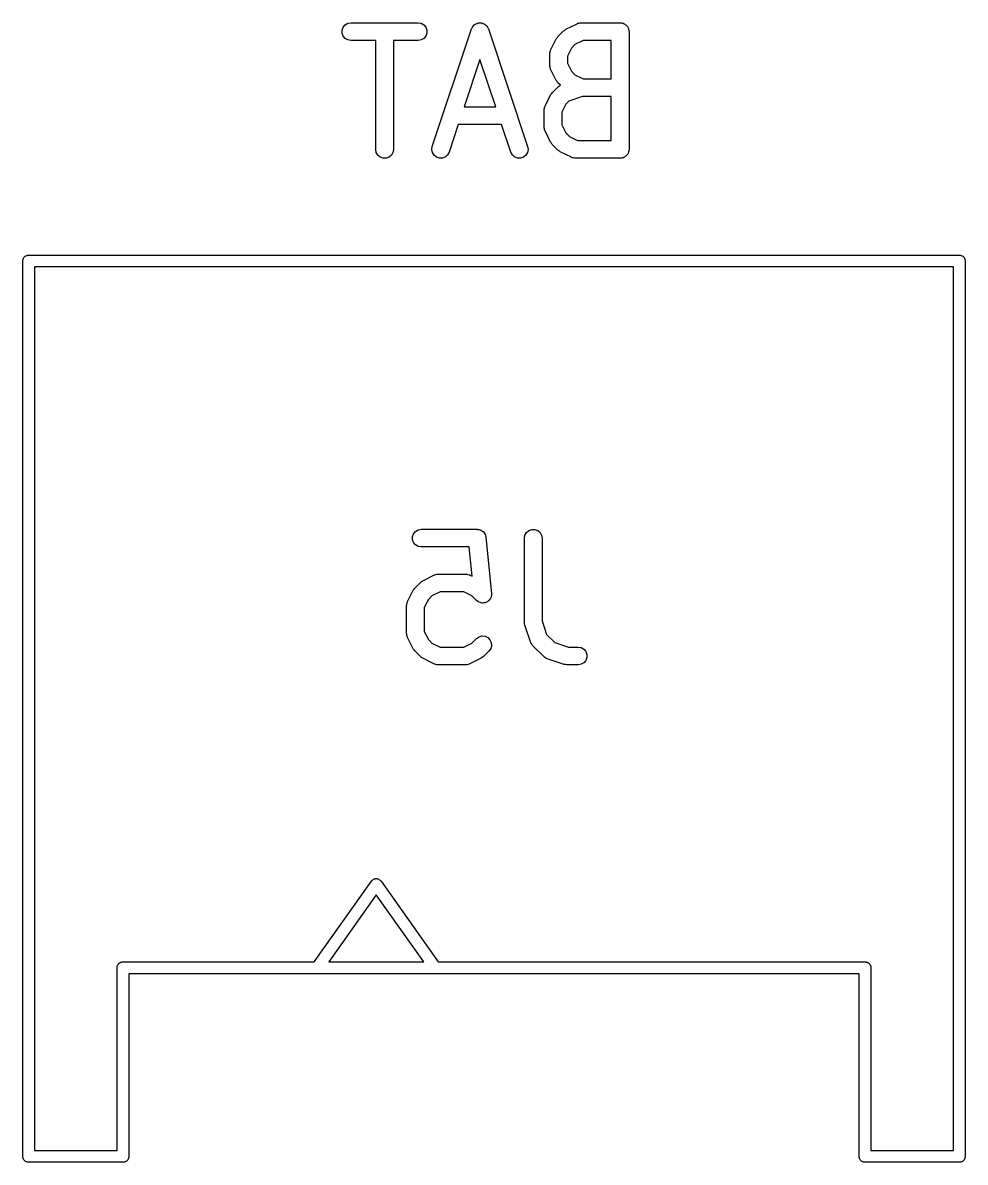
# Model space of a CAD drawing. Extents: x 109.2 to 170.1, y -93 to -55.4.
# Drawn here: x 139.51 to 147.51, y -66.75 to -57.08 of the extents above; entities that cross this region are included whole.
import ezdxf

# ---------------------------------------------------------------- set-up
doc = ezdxf.new("R2010")
doc.units = 0
doc.header["$MEASUREMENT"] = 0
doc.layers.add('BLACK', color=7, linetype='CONTINUOUS')

msp = doc.modelspace()

# ---------------------------------------------------------------- linework, layer by layer
at = {"layer": 'BLACK', "linetype": 'CONTINUOUS'}
for p, q in [((142.222, -57.1394), (142.231, -57.1149)), ((142.222, -57.1654), (142.222, -57.1394)), ((142.231, -57.1149), (142.248, -57.0949)), ((142.248, -57.0949), (142.27, -57.0819)), ((142.27, -57.0819), (142.296, -57.0774)), ((142.296, -57.0774), (142.867, -57.0774)), ((142.867, -57.0774), (142.893, -57.0819)), ((142.893, -57.0819), (142.915, -57.0949)), ((142.915, -57.0949), (142.932, -57.1149)), ((142.932, -57.1149), (142.941, -57.1394)), ((142.941, -57.1394), (142.941, -57.1654)), ((142.986, -58.1287), (143.32, -57.1287)), ((143.32, -57.1287), (143.321, -57.1268)), ((143.321, -57.1248), (143.327, -57.1154)), ((143.321, -57.1268), (143.321, -57.1248)), ((143.327, -57.1154), (143.332, -57.1058)), ((143.332, -57.1058), (143.334, -57.1044)), ((143.334, -57.1044), (143.335, -57.1026)), ((143.335, -57.1026), (143.343, -57.0958)), ((143.343, -57.0958), (143.352, -57.0885)), ((143.352, -57.0885), (143.354, -57.0877)), ((143.354, -57.0877), (143.355, -57.0864)), ((143.355, -57.0864), (143.366, -57.0829)), ((143.366, -57.0829), (143.376, -57.0789)), ((143.376, -57.0789), (143.378, -57.0788)), ((143.378, -57.0788), (143.38, -57.0782)), ((143.38, -57.0782), (143.391, -57.0785)), ((143.391, -57.0785), (143.402, -57.0782)), ((143.402, -57.0782), (143.404, -57.0788)), ((143.404, -57.0788), (143.406, -57.0789)), ((143.406, -57.0789), (143.416, -57.0829)), ((143.416, -57.0829), (143.427, -57.0864)), ((143.427, -57.0864), (143.428, -57.0877)), ((143.428, -57.0877), (143.43, -57.0885)), ((143.43, -57.0885), (143.438, -57.0958)), ((143.438, -57.0958), (143.447, -57.1026)), ((143.447, -57.1026), (143.448, -57.1044)), ((143.448, -57.1044), (143.45, -57.1058)), ((143.45, -57.1058), (143.455, -57.1154)), ((143.455, -57.1154), (143.461, -57.1248)), ((143.461, -57.1248), (143.461, -57.1268)), ((143.461, -57.1268), (143.462, -57.1287)), ((143.462, -57.1287), (143.795, -58.1287)), ((144.052, -57.1946), (144.1, -57.147)), ((144.1, -57.147), (144.11, -57.1401)), ((144.11, -57.1401), (144.119, -57.1329)), ((144.119, -57.1329), (144.215, -57.0853)), ((144.215, -57.0853), (144.219, -57.0841)), ((144.219, -57.0841), (144.222, -57.0819)), ((144.222, -57.0819), (144.231, -57.0804)), ((144.231, -57.0804), (144.24, -57.0779)), ((144.24, -57.0779), (144.244, -57.0781)), ((144.244, -57.0781), (144.248, -57.0774)), ((144.248, -57.0774), (144.581, -57.0774)), ((144.581, -57.0774), (144.588, -57.0785)), ((144.588, -57.0785), (144.594, -57.0785)), ((144.594, -57.0785), (144.601, -57.0808)), ((144.601, -57.0808), (144.607, -57.0819)), ((144.607, -57.0819), (144.613, -57.0852)), ((144.613, -57.0852), (144.619, -57.0874)), ((144.619, -57.0874), (144.624, -57.0916)), ((144.624, -57.0916), (144.63, -57.0949)), ((144.63, -57.0949), (144.634, -57.1)), ((144.634, -57.1), (144.639, -57.1042)), ((144.639, -57.1042), (144.642, -57.1099)), ((144.642, -57.1099), (144.646, -57.1149)), ((144.646, -57.1149), (144.649, -57.121)), ((144.649, -57.121), (144.652, -57.1267)), ((144.652, -57.1267), (144.653, -57.1332)), ((144.653, -57.1332), (144.655, -57.1394)), ((144.655, -57.1394), (144.655, -57.1459)), ((144.655, -57.1459), (144.656, -57.1524)), ((144.656, -57.1524), (144.656, -58.1524)), ((142.231, -57.1899), (142.222, -57.1654)), ((142.248, -57.2098), (142.231, -57.1899)), ((142.27, -57.2229), (142.248, -57.2098)), ((142.296, -57.2274), (142.27, -57.2229)), ((142.506, -57.2274), (142.296, -57.2274)), ((142.506, -58.1524), (142.506, -57.2274)), ((142.867, -57.2274), (142.656, -57.2274)), ((142.656, -57.2274), (142.656, -58.1524)), ((142.893, -57.2229), (142.867, -57.2274)), ((142.915, -57.2098), (142.893, -57.2229)), ((142.932, -57.1899), (142.915, -57.2098)), ((142.941, -57.1654), (142.932, -57.1899)), ((143.991, -57.3093), (144.038, -57.2141)), ((144.038, -57.2141), (144.045, -57.2044)), ((144.045, -57.2044), (144.052, -57.1946)), ((144.197, -57.2616), (144.167, -57.292)), ((144.266, -57.2274), (144.197, -57.2616)), ((144.506, -57.2274), (144.266, -57.2274)), ((144.506, -57.5536), (144.506, -57.2274)), ((143.983, -57.3343), (143.986, -57.3259)), ((143.983, -57.3386), (143.983, -57.3343)), ((143.983, -57.3429), (143.983, -57.3386)), ((143.983, -57.4381), (143.983, -57.3429)), ((143.986, -57.3259), (143.987, -57.3172)), ((143.987, -57.3172), (143.989, -57.3135)), ((143.989, -57.3135), (143.991, -57.3093)), ((144.167, -57.292), (144.133, -57.3606)), ((143.391, -57.3895), (143.257, -57.7917)), ((143.525, -57.7917), (143.391, -57.3895)), ((143.983, -57.4424), (143.983, -57.4381)), ((143.983, -57.4467), (143.983, -57.4424)), ((143.986, -57.4551), (143.983, -57.4467)), ((143.987, -57.4637), (143.986, -57.4551)), ((144.133, -57.3606), (144.133, -57.4204)), ((144.133, -57.4204), (144.167, -57.4889)), ((143.989, -57.4675), (143.987, -57.4637)), ((143.991, -57.4716), (143.989, -57.4675)), ((144.038, -57.5669), (143.991, -57.4716)), ((144.167, -57.4889), (144.197, -57.5193)), ((144.197, -57.5193), (144.266, -57.5536)), ((144.005, -57.6708), (144.052, -57.6232)), ((144.045, -57.5765), (144.038, -57.5669)), ((144.052, -57.5864), (144.045, -57.5765)), ((144.074, -57.6081), (144.052, -57.5864)), ((144.052, -57.6232), (144.056, -57.6207)), ((144.056, -57.6207), (144.059, -57.6174)), ((144.059, -57.6174), (144.066, -57.6133)), ((144.066, -57.6133), (144.074, -57.6082)), ((144.074, -57.6082), (144.074, -57.6081)), ((144.266, -57.5536), (144.506, -57.5536)), ((143.943, -57.7855), (143.991, -57.6903)), ((143.991, -57.6903), (143.998, -57.6806)), ((143.998, -57.6806), (144.005, -57.6708)), ((144.146, -57.7417), (144.119, -57.7682)), ((144.26, -57.7036), (144.146, -57.7417)), ((144.506, -57.7036), (144.26, -57.7036)), ((144.506, -58.0774), (144.506, -57.7036)), ((143.257, -57.7917), (143.525, -57.7917)), ((143.935, -57.8105), (143.938, -57.8021)), ((143.936, -57.8148), (143.935, -57.8105)), ((143.935, -57.819), (143.936, -57.8148)), ((143.935, -57.9619), (143.935, -57.819)), ((143.938, -57.8021), (143.94, -57.7934)), ((143.94, -57.7934), (143.942, -57.7896)), ((143.942, -57.7896), (143.943, -57.7855)), ((144.119, -57.7682), (144.085, -57.8368)), ((144.085, -57.8368), (144.085, -57.9442)), ((143.207, -57.9417), (143.129, -58.1761)), ((143.575, -57.9417), (143.207, -57.9417)), ((143.653, -58.1761), (143.575, -57.9417)), ((143.936, -57.9662), (143.935, -57.9619)), ((143.935, -57.9705), (143.936, -57.9662)), ((143.938, -57.9789), (143.935, -57.9705)), ((143.94, -57.9876), (143.938, -57.9789)), ((143.942, -57.9913), (143.94, -57.9876)), ((143.943, -57.9954), (143.942, -57.9913)), ((143.991, -58.0907), (143.943, -57.9954)), ((144.085, -57.9442), (144.119, -58.0127)), ((144.119, -58.0127), (144.15, -58.0431)), ((142.983, -58.1544), (142.986, -58.1287)), ((143.795, -58.1287), (143.799, -58.1544)), ((143.998, -58.1003), (143.991, -58.0907)), ((144.005, -58.1102), (143.998, -58.1003)), ((144.052, -58.1578), (144.005, -58.1102)), ((144.15, -58.0431), (144.218, -58.0774)), ((144.218, -58.0774), (144.506, -58.0774)), ((142.511, -58.178), (142.506, -58.1524)), ((142.524, -58.2006), (142.511, -58.178)), ((142.544, -58.2173), (142.524, -58.2006)), ((142.568, -58.2262), (142.544, -58.2173)), ((142.594, -58.2262), (142.568, -58.2262)), ((142.619, -58.2173), (142.594, -58.2262)), ((142.639, -58.2006), (142.619, -58.2173)), ((142.652, -58.178), (142.639, -58.2006)), ((142.656, -58.1524), (142.652, -58.178)), ((142.988, -58.1799), (142.983, -58.1544)), ((143.002, -58.2021), (142.988, -58.1799)), ((143.022, -58.2183), (143.002, -58.2021)), ((143.047, -58.2266), (143.022, -58.2183)), ((143.073, -58.2259), (143.047, -58.2266)), ((143.097, -58.2163), (143.073, -58.2259)), ((143.116, -58.199), (143.097, -58.2163)), ((143.129, -58.1761), (143.116, -58.199)), ((143.666, -58.199), (143.653, -58.1761)), ((143.685, -58.2163), (143.666, -58.199)), ((143.709, -58.2259), (143.685, -58.2163)), ((143.735, -58.2266), (143.709, -58.2259)), ((143.76, -58.2183), (143.735, -58.2266)), ((143.78, -58.2021), (143.76, -58.2183)), ((143.794, -58.1799), (143.78, -58.2021)), ((143.799, -58.1544), (143.794, -58.1799)), ((144.062, -58.1647), (144.052, -58.1578)), ((144.072, -58.1718), (144.062, -58.1647)), ((144.167, -58.2195), (144.072, -58.1718)), ((144.171, -58.2207), (144.167, -58.2195)), ((144.175, -58.2229), (144.171, -58.2207)), ((144.183, -58.2244), (144.175, -58.2229)), ((144.192, -58.2269), (144.183, -58.2244)), ((144.196, -58.2266), (144.192, -58.2269)), ((144.2, -58.2274), (144.196, -58.2266)), ((144.581, -58.2274), (144.2, -58.2274)), ((144.588, -58.2262), (144.581, -58.2274)), ((144.594, -58.2262), (144.588, -58.2262)), ((144.601, -58.224), (144.594, -58.2262)), ((144.607, -58.2229), (144.601, -58.224)), ((144.613, -58.2196), (144.607, -58.2229)), ((144.619, -58.2173), (144.613, -58.2196)), ((144.624, -58.2131), (144.619, -58.2173)), ((144.63, -58.2098), (144.624, -58.2131)), ((144.634, -58.2048), (144.63, -58.2098)), ((144.639, -58.2006), (144.634, -58.2048)), ((144.642, -58.1949), (144.639, -58.2006)), ((144.646, -58.1899), (144.642, -58.1949)), ((144.649, -58.1837), (144.646, -58.1899)), ((144.652, -58.178), (144.649, -58.1837)), ((144.653, -58.1716), (144.652, -58.178)), ((144.655, -58.1654), (144.653, -58.1716)), ((144.656, -58.1524), (144.655, -58.1588)), ((144.655, -58.1588), (144.655, -58.1654)), ((139.51, -59.0912), (139.512, -59.087)), ((139.51, -59.1088), (139.51, -59.0912)), ((139.512, -59.0826), (139.515, -59.0788)), ((139.512, -59.087), (139.512, -59.0826)), ((139.515, -59.0788), (139.516, -59.0746)), ((139.516, -59.0746), (139.519, -59.0712)), ((139.519, -59.0712), (139.521, -59.0674)), ((139.521, -59.0674), (139.525, -59.0645)), ((139.525, -59.0645), (139.527, -59.0611)), ((139.527, -59.0611), (139.531, -59.0589)), ((139.531, -59.0589), (139.535, -59.056)), ((139.535, -59.056), (139.539, -59.0545)), ((139.539, -59.0545), (139.543, -59.0523)), ((139.543, -59.0523), (139.547, -59.0515)), ((139.547, -59.0515), (139.551, -59.05)), ((139.551, -59.05), (147.469, -59.05)), ((147.469, -59.05), (147.473, -59.0515)), ((147.473, -59.0515), (147.477, -59.0523)), ((147.477, -59.0523), (147.481, -59.0545)), ((147.481, -59.0545), (147.485, -59.056)), ((147.485, -59.056), (147.489, -59.0589)), ((147.489, -59.0589), (147.493, -59.0611)), ((147.493, -59.0611), (147.495, -59.0645)), ((147.495, -59.0645), (147.499, -59.0674)), ((147.499, -59.0674), (147.501, -59.0712)), ((147.501, -59.0712), (147.504, -59.0746)), ((147.504, -59.0746), (147.505, -59.0788)), ((147.505, -59.0788), (147.508, -59.0826)), ((147.508, -59.0826), (147.508, -59.087)), ((147.508, -59.087), (147.51, -59.0912)), ((147.51, -59.0912), (147.51, -66.7088)), ((139.51, -66.6912), (139.51, -59.1088)), ((139.51, -59.1088), (139.51, -59.1088)), ((147.41, -59.15), (139.61, -59.15)), ((139.61, -59.15), (139.61, -66.65)), ((147.41, -66.65), (147.41, -59.15)), ((142.817, -61.4394), (142.826, -61.4149)), ((142.826, -61.4149), (142.843, -61.3949)), ((142.843, -61.3949), (142.865, -61.3819)), ((142.865, -61.3819), (142.891, -61.3774)), ((142.891, -61.3774), (143.367, -61.3774)), ((143.367, -61.3774), (143.37, -61.3779)), ((143.37, -61.3779), (143.373, -61.3776)), ((143.373, -61.3776), (143.383, -61.3801)), ((143.383, -61.3801), (143.393, -61.3819)), ((143.393, -61.3819), (143.395, -61.3833)), ((143.395, -61.3833), (143.398, -61.384)), ((143.398, -61.384), (143.406, -61.3898)), ((143.406, -61.3898), (143.415, -61.3949)), ((143.415, -61.3949), (143.417, -61.3971)), ((143.417, -61.3971), (143.42, -61.3987)), ((143.42, -61.3987), (143.426, -61.407)), ((143.426, -61.407), (143.432, -61.4149)), ((143.432, -61.4149), (143.433, -61.4175)), ((143.433, -61.4175), (143.435, -61.4198)), ((143.435, -61.4198), (143.437, -61.4297)), ((143.773, -61.4267), (143.786, -61.4042)), ((143.786, -61.4042), (143.806, -61.3874)), ((143.806, -61.3874), (143.83, -61.3785)), ((143.83, -61.3785), (143.856, -61.3785)), ((143.856, -61.3785), (143.881, -61.3874)), ((143.881, -61.3874), (143.901, -61.4042)), ((143.901, -61.4042), (143.914, -61.4267)), ((142.817, -61.4654), (142.817, -61.4394)), ((142.826, -61.4899), (142.817, -61.4654)), ((142.843, -61.5098), (142.826, -61.4899)), ((142.865, -61.5229), (142.843, -61.5098)), ((143.437, -61.4297), (143.441, -61.4394)), ((143.441, -61.4394), (143.441, -61.4422)), ((143.441, -61.4422), (143.442, -61.4449)), ((143.442, -61.4449), (143.489, -61.9211)), ((143.768, -61.4524), (143.773, -61.4267)), ((143.768, -62.1667), (143.768, -61.4524)), ((143.914, -61.4267), (143.918, -61.4524)), ((143.918, -61.4524), (143.918, -62.1545)), ((142.891, -61.5274), (142.865, -61.5229)), ((143.299, -61.5274), (142.891, -61.5274)), ((143.324, -61.7756), (143.299, -61.5274)), ((142.905, -61.8139), (143, -61.7663)), ((143, -61.7663), (143.004, -61.765)), ((143.004, -61.765), (143.008, -61.7629)), ((143.008, -61.7629), (143.017, -61.7613)), ((143.017, -61.7613), (143.025, -61.7588)), ((143.025, -61.7588), (143.03, -61.7591)), ((143.03, -61.7591), (143.034, -61.7583)), ((143.034, -61.7583), (143.272, -61.7583)), ((143.272, -61.7583), (143.276, -61.7591)), ((143.276, -61.7591), (143.28, -61.7588)), ((143.28, -61.7588), (143.289, -61.7613)), ((143.289, -61.7613), (143.298, -61.7629)), ((143.298, -61.7629), (143.301, -61.765)), ((143.301, -61.765), (143.305, -61.7663)), ((143.305, -61.7663), (143.324, -61.7756)), ((142.776, -61.9903), (142.824, -61.895)), ((142.824, -61.895), (142.831, -61.8854)), ((142.831, -61.8854), (142.838, -61.8755)), ((142.838, -61.8755), (142.886, -61.8279)), ((142.886, -61.8279), (142.895, -61.821)), ((142.895, -61.821), (142.905, -61.8139)), ((142.771, -62.0068), (142.773, -61.9982)), ((142.773, -61.9982), (142.775, -61.9944)), ((142.775, -61.9944), (142.776, -61.9903)), ((142.953, -61.973), (142.918, -62.0415)), ((142.983, -61.9426), (142.953, -61.973)), ((143.052, -61.9083), (142.983, -61.9426)), ((143.254, -61.9083), (143.052, -61.9083)), ((143.323, -61.9426), (143.254, -61.9083)), ((143.362, -61.9816), (143.323, -61.9426)), ((143.362, -61.9819), (143.362, -61.9816)), ((143.362, -61.9823), (143.362, -61.9819)), ((143.373, -61.9893), (143.362, -61.9823)), ((143.383, -61.9965), (143.373, -61.9893)), ((143.384, -61.9967), (143.383, -61.9965)), ((143.384, -61.9969), (143.384, -61.9967)), ((143.396, -62), (143.384, -61.9969)), ((143.408, -62.0033), (143.396, -62)), ((143.434, -62.001), (143.422, -62.0021)), ((143.435, -62.0008), (143.434, -62.001)), ((143.446, -61.9953), (143.435, -62.0008)), ((143.435, -62.0008), (143.435, -62.0008)), ((143.458, -61.99), (143.446, -61.9953)), ((143.459, -61.9895), (143.458, -61.9897)), ((143.458, -61.9897), (143.458, -61.99)), ((143.467, -61.9805), (143.459, -61.9895)), ((143.476, -61.9716), (143.467, -61.9805)), ((143.477, -61.9708), (143.476, -61.9712)), ((143.476, -61.9712), (143.476, -61.9716)), ((143.482, -61.9594), (143.477, -61.9708)), ((143.487, -61.948), (143.482, -61.9594)), ((143.488, -61.9345), (143.487, -61.9471)), ((143.487, -61.9471), (143.487, -61.9475)), ((143.487, -61.9475), (143.487, -61.948)), ((143.489, -61.922), (143.488, -61.9345)), ((143.489, -61.9211), (143.489, -61.9216)), ((143.489, -61.9216), (143.489, -61.922)), ((142.768, -62.0238), (142.769, -62.0195)), ((142.768, -62.2619), (142.768, -62.0238)), ((142.769, -62.0152), (142.771, -62.0068)), ((142.769, -62.0195), (142.769, -62.0152)), ((142.918, -62.0415), (142.918, -62.2442)), ((143.409, -62.0032), (143.408, -62.0033)), ((143.422, -62.0021), (143.409, -62.0034)), ((143.409, -62.0034), (143.409, -62.0032)), ((143.77, -62.1785), (143.768, -62.1667)), ((143.772, -62.1904), (143.77, -62.1785)), ((143.82, -62.3332), (143.772, -62.1904)), ((143.918, -62.1545), (143.957, -62.269)), ((142.769, -62.2662), (142.768, -62.2619)), ((142.769, -62.2705), (142.769, -62.2662)), ((142.771, -62.2789), (142.769, -62.2705)), ((142.773, -62.2876), (142.771, -62.2789)), ((142.775, -62.2913), (142.773, -62.2876)), ((142.776, -62.2954), (142.775, -62.2913)), ((142.918, -62.2442), (142.953, -62.3127)), ((143.362, -62.3041), (143.383, -62.2892)), ((143.383, -62.2892), (143.408, -62.2824)), ((143.408, -62.2824), (143.434, -62.2847)), ((143.434, -62.2847), (143.458, -62.2957)), ((143.957, -62.269), (144.027, -62.3392)), ((142.824, -62.3907), (142.776, -62.2954)), ((142.953, -62.3127), (142.983, -62.3431)), ((142.983, -62.3431), (143.052, -62.3774)), ((143.052, -62.3774), (143.254, -62.3774)), ((143.254, -62.3774), (143.323, -62.3431)), ((143.323, -62.3431), (143.362, -62.3041)), ((143.458, -62.2957), (143.476, -62.3141)), ((143.476, -62.3141), (143.487, -62.3377)), ((143.489, -62.3637), (143.483, -62.3888)), ((143.487, -62.3377), (143.489, -62.3637)), ((143.822, -62.337), (143.82, -62.3332)), ((143.823, -62.3412), (143.822, -62.337)), ((143.828, -62.3484), (143.823, -62.3412)), ((143.832, -62.3561), (143.828, -62.3484)), ((143.835, -62.359), (143.832, -62.3561)), ((143.838, -62.3626), (143.835, -62.359)), ((143.933, -62.4578), (143.838, -62.3626)), ((144.027, -62.3392), (144.141, -62.3774)), ((144.141, -62.3774), (144.224, -62.3774)), ((144.224, -62.3774), (144.25, -62.3819)), ((144.25, -62.3819), (144.272, -62.3949)), ((142.831, -62.4003), (142.824, -62.3907)), ((142.838, -62.4102), (142.831, -62.4003)), ((142.886, -62.4578), (142.838, -62.4102)), ((142.895, -62.4647), (142.886, -62.4578)), ((142.905, -62.4718), (142.895, -62.4647)), ((143, -62.5195), (142.905, -62.4718)), ((143.401, -62.4718), (143.305, -62.5195)), ((143.41, -62.4647), (143.401, -62.4718)), ((143.42, -62.4578), (143.41, -62.4647)), ((143.468, -62.4102), (143.42, -62.4578)), ((143.483, -62.3888), (143.468, -62.4102)), ((143.937, -62.4603), (143.933, -62.4578)), ((143.94, -62.4635), (143.937, -62.4603)), ((143.947, -62.4677), (143.94, -62.4635)), ((143.954, -62.4727), (143.947, -62.4677)), ((143.959, -62.4739), (143.954, -62.4727)), ((143.962, -62.4759), (143.959, -62.4739)), ((144.105, -62.5235), (143.962, -62.4759)), ((144.272, -62.3949), (144.289, -62.4149)), ((144.289, -62.4149), (144.298, -62.4394)), ((144.298, -62.4654), (144.289, -62.4899)), ((144.298, -62.4394), (144.298, -62.4654)), ((143.004, -62.5207), (143, -62.5195)), ((143.008, -62.5229), (143.004, -62.5207)), ((143.017, -62.5244), (143.008, -62.5229)), ((143.025, -62.5269), (143.017, -62.5244)), ((143.03, -62.5266), (143.025, -62.5269)), ((143.034, -62.5274), (143.03, -62.5266)), ((143.272, -62.5274), (143.034, -62.5274)), ((143.276, -62.5266), (143.272, -62.5274)), ((143.28, -62.5269), (143.276, -62.5266)), ((143.289, -62.5244), (143.28, -62.5269)), ((143.298, -62.5229), (143.289, -62.5244)), ((143.301, -62.5207), (143.298, -62.5229)), ((143.305, -62.5195), (143.301, -62.5207)), ((144.117, -62.5253), (144.105, -62.5235)), ((144.129, -62.5274), (144.117, -62.5253)), ((144.224, -62.5274), (144.129, -62.5274)), ((144.25, -62.5229), (144.224, -62.5274)), ((144.272, -62.5098), (144.25, -62.5229)), ((144.289, -62.4899), (144.272, -62.5098)), ((141.984, -65.05), (142.469, -64.3641)), ((142.469, -64.3641), (142.474, -64.3572)), ((142.474, -64.3572), (142.478, -64.3545)), ((142.478, -64.3545), (142.481, -64.3512)), ((142.481, -64.3512), (142.485, -64.3494)), ((142.485, -64.3494), (142.488, -64.347)), ((142.488, -64.347), (142.493, -64.3457)), ((142.493, -64.3457), (142.497, -64.3438)), ((142.497, -64.3438), (142.501, -64.3434)), ((142.501, -64.3434), (142.505, -64.3423)), ((142.505, -64.3423), (142.51, -64.3427)), ((142.51, -64.3427), (142.515, -64.3423)), ((142.515, -64.3423), (142.519, -64.3434)), ((142.519, -64.3434), (142.523, -64.3438)), ((142.523, -64.3438), (142.527, -64.3457)), ((142.527, -64.3457), (142.532, -64.347)), ((142.532, -64.347), (142.535, -64.3494)), ((142.535, -64.3494), (142.539, -64.3512)), ((142.539, -64.3512), (142.542, -64.3545)), ((142.542, -64.3545), (142.546, -64.3572)), ((142.546, -64.3572), (142.551, -64.3642)), ((142.551, -64.3642), (143.036, -65.05)), ((142.51, -64.4795), (142.107, -65.05)), ((142.913, -65.05), (142.51, -64.4795)), ((140.31, -65.0912), (140.312, -65.087)), ((140.31, -65.1088), (140.31, -65.0912)), ((140.312, -65.0826), (140.315, -65.0788)), ((140.312, -65.087), (140.312, -65.0826)), ((140.315, -65.0788), (140.316, -65.0746)), ((140.316, -65.0746), (140.319, -65.0712)), ((140.319, -65.0712), (140.321, -65.0674)), ((140.321, -65.0674), (140.325, -65.0645)), ((140.325, -65.0645), (140.327, -65.0611)), ((140.327, -65.0611), (140.331, -65.0589)), ((140.331, -65.0589), (140.335, -65.056)), ((140.335, -65.056), (140.339, -65.0545)), ((140.339, -65.0545), (140.343, -65.0523)), ((140.343, -65.0523), (140.347, -65.0515)), ((140.347, -65.0515), (140.351, -65.05)), ((140.351, -65.05), (141.984, -65.05)), ((142.107, -65.05), (142.913, -65.05)), ((143.036, -65.05), (146.669, -65.05)), ((146.669, -65.05), (146.673, -65.0515)), ((146.673, -65.0515), (146.677, -65.0523)), ((146.677, -65.0523), (146.681, -65.0545)), ((146.681, -65.0545), (146.685, -65.056)), ((146.685, -65.056), (146.689, -65.0589)), ((146.689, -65.0589), (146.693, -65.0611)), ((146.693, -65.0611), (146.695, -65.0645)), ((146.695, -65.0645), (146.699, -65.0674)), ((146.699, -65.0674), (146.701, -65.0712)), ((146.701, -65.0712), (146.704, -65.0746)), ((146.704, -65.0746), (146.705, -65.0788)), ((146.705, -65.0788), (146.708, -65.0826)), ((146.708, -65.0826), (146.708, -65.087)), ((146.708, -65.087), (146.71, -65.0912)), ((146.71, -65.0912), (146.71, -66.65)), ((140.31, -66.65), (140.31, -65.1088)), ((140.31, -65.1088), (140.31, -65.1088)), ((142.003, -65.15), (140.41, -65.15)), ((140.41, -65.15), (140.41, -66.7088)), ((142.005, -65.1506), (142.003, -65.15)), ((142.012, -65.15), (142.005, -65.1506)), ((143.008, -65.15), (142.012, -65.15)), ((143.015, -65.1506), (143.008, -65.15)), ((143.017, -65.15), (143.015, -65.1506)), ((146.61, -65.15), (143.017, -65.15)), ((146.61, -66.6912), (146.61, -65.15)), ((139.51, -66.7088), (139.51, -66.6912)), ((139.512, -66.713), (139.51, -66.7088)), ((139.512, -66.7174), (139.512, -66.713)), ((139.515, -66.7212), (139.512, -66.7174)), ((139.516, -66.7254), (139.515, -66.7212)), ((139.519, -66.7288), (139.516, -66.7254)), ((139.521, -66.7326), (139.519, -66.7288)), ((139.525, -66.7355), (139.521, -66.7326)), ((139.527, -66.7389), (139.525, -66.7355)), ((139.531, -66.7411), (139.527, -66.7389)), ((139.61, -66.65), (140.31, -66.65)), ((140.393, -66.7389), (140.389, -66.7411)), ((140.395, -66.7355), (140.393, -66.7389)), ((140.399, -66.7326), (140.395, -66.7355)), ((140.401, -66.7288), (140.399, -66.7326)), ((140.404, -66.7254), (140.401, -66.7288)), ((140.405, -66.7212), (140.404, -66.7254)), ((140.408, -66.7174), (140.405, -66.7212)), ((140.41, -66.7088), (140.408, -66.713)), ((140.408, -66.713), (140.408, -66.7174)), ((146.61, -66.7088), (146.61, -66.6912)), ((146.61, -66.6912), (146.61, -66.6912)), ((146.612, -66.713), (146.61, -66.7088)), ((146.612, -66.7174), (146.612, -66.713)), ((146.615, -66.7212), (146.612, -66.7174)), ((146.616, -66.7254), (146.615, -66.7212)), ((146.619, -66.7288), (146.616, -66.7254)), ((146.621, -66.7326), (146.619, -66.7288)), ((146.625, -66.7355), (146.621, -66.7326)), ((146.627, -66.7389), (146.625, -66.7355)), ((146.631, -66.7411), (146.627, -66.7389)), ((146.71, -66.65), (147.41, -66.65)), ((147.493, -66.7389), (147.489, -66.7411)), ((147.495, -66.7355), (147.493, -66.7389)), ((147.499, -66.7326), (147.495, -66.7355)), ((147.501, -66.7288), (147.499, -66.7326)), ((147.504, -66.7254), (147.501, -66.7288)), ((147.505, -66.7212), (147.504, -66.7254)), ((147.508, -66.7174), (147.505, -66.7212)), ((147.51, -66.7088), (147.508, -66.713)), ((147.508, -66.713), (147.508, -66.7174)), ((139.535, -66.744), (139.531, -66.7411)), ((139.539, -66.7455), (139.535, -66.744)), ((139.543, -66.7477), (139.539, -66.7455)), ((139.547, -66.7485), (139.543, -66.7477)), ((139.551, -66.75), (139.547, -66.7485)), ((140.369, -66.75), (139.551, -66.75)), ((140.373, -66.7485), (140.369, -66.75)), ((140.377, -66.7477), (140.373, -66.7485)), ((140.381, -66.7455), (140.377, -66.7477)), ((140.385, -66.744), (140.381, -66.7455)), ((140.389, -66.7411), (140.385, -66.744)), ((146.635, -66.744), (146.631, -66.7411)), ((146.639, -66.7455), (146.635, -66.744)), ((146.643, -66.7477), (146.639, -66.7455)), ((146.647, -66.7485), (146.643, -66.7477)), ((146.651, -66.75), (146.647, -66.7485)), ((147.469, -66.75), (146.651, -66.75)), ((147.473, -66.7485), (147.469, -66.75)), ((147.477, -66.7477), (147.473, -66.7485)), ((147.481, -66.7455), (147.477, -66.7477)), ((147.485, -66.744), (147.481, -66.7455)), ((147.489, -66.7411), (147.485, -66.744))]:
    msp.add_line(p, q, dxfattribs=at)

doc.saveas('drawing.dxf')
